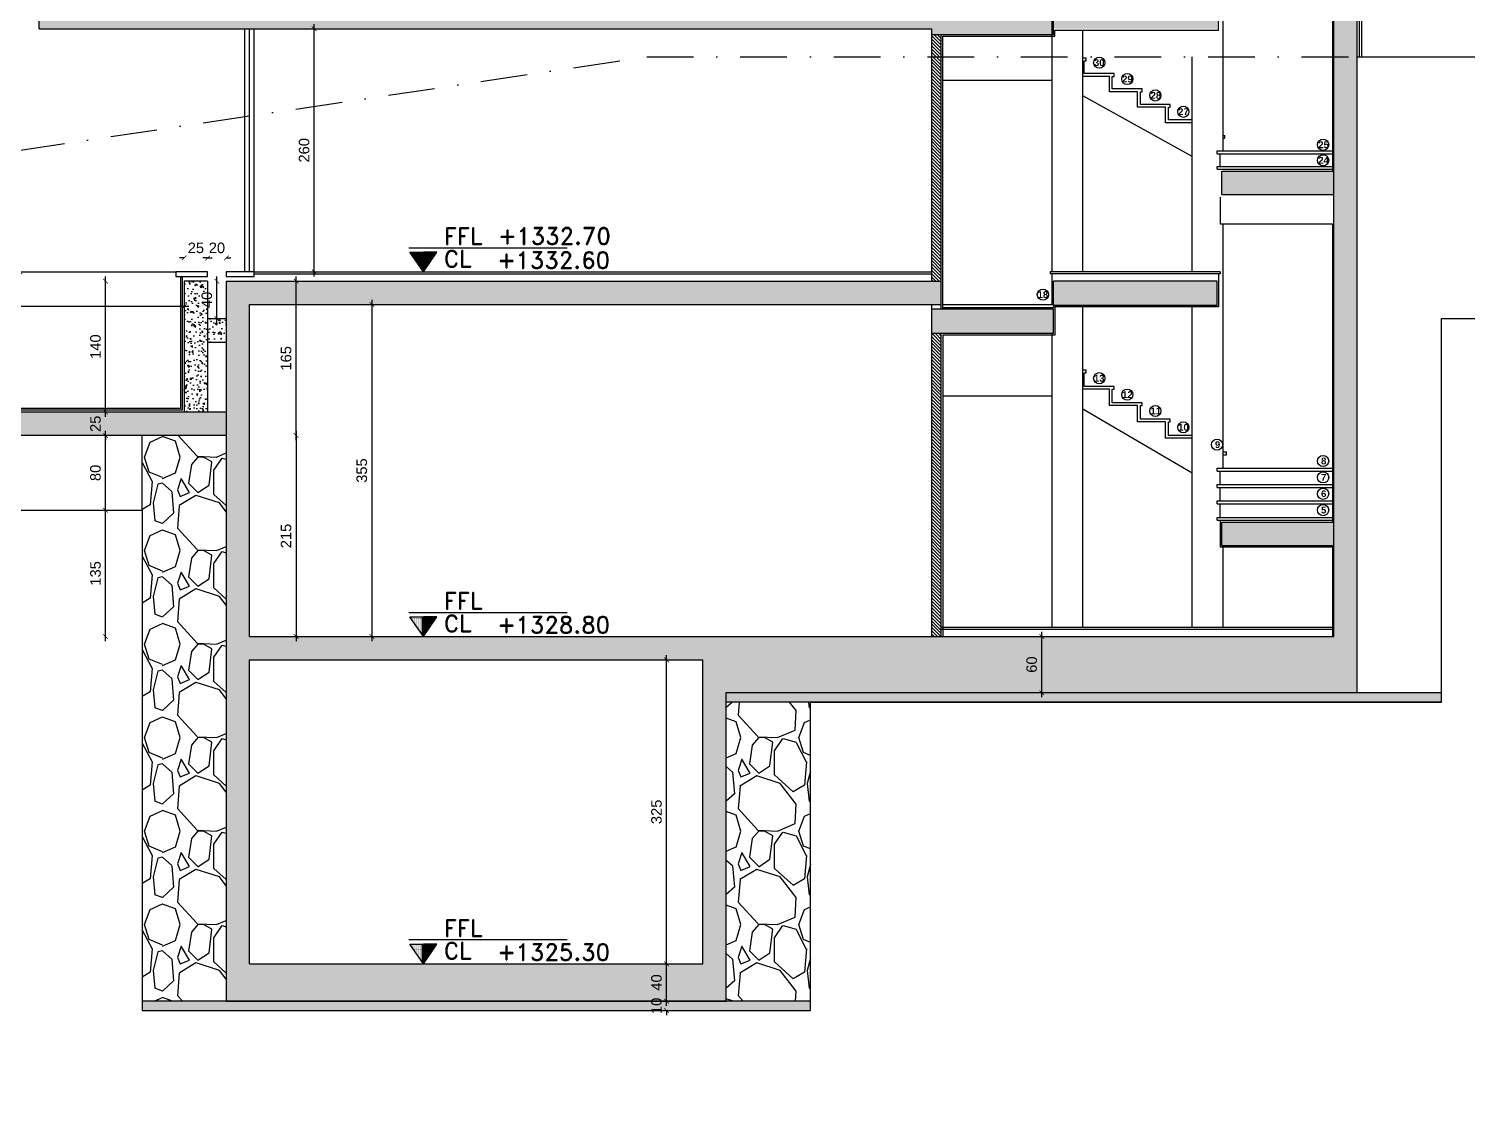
# Model space of a CAD drawing. Header units: centimetres. Extents: x 96271 to 179142, y 9855 to 112216.
# Drawn here: x 146256 to 147795, y 16233 to 17383 of the extents above; entities that cross this region are included whole.
import ezdxf

# ---------------------------------------------------------------- set-up
doc = ezdxf.new("R2010")
doc.units = ezdxf.units.CM
doc.header["$LTSCALE"] = 100
doc.header["$MEASUREMENT"] = 0
doc.header["$PDSIZE"] = 0.2
doc.linetypes.add('DASHDOT', pattern=[1, 0.5, -0.25, 0, -0.25])
doc.layers.get('0').update_dxf_attribs({"linetype": 'CONTINUOUS'})
doc.layers.get('DEFPOINTS').update_dxf_attribs({"linetype": 'CONTINUOUS'})
for name, color, linetype in [('A-CLADDING', 53, 'CONTINUOUS'), ('A-Dim', 2, 'CONTINUOUS'), ('A-Elev-Otln1', 44, 'CONTINUOUS'), ('A-Elev-Otln4', 41, 'CONTINUOUS'), ('A-Glass-Full', 140, 'CONTINUOUS'), ('A-Patt-CMU', 8, 'CONTINUOUS'), ('A-Patt-Strcr', 8, 'CONTINUOUS'), ('A-PLASTER', 51, 'CONTINUOUS'), ('A-Sect-Mcut-Earth', 54, 'CONTINUOUS'), ('A-Sect-Mcut-Tiling', 51, 'CONTINUOUS'), ('A-Wall-Full', 5, 'CONTINUOUS'), ('A-Wall-Strctr', 6, 'CONTINUOUS'), ('plan-stair steps nbr', 224, 'CONTINUOUS')]:
    doc.layers.add(name, color=color, linetype=linetype)
doc.styles.add('ARIAL', font='arialbd.ttf')
doc.styles.add('ROMAND', font='romand.shx', dxfattribs={"height": 10})
doc.styles.get("Standard").update_dxf_attribs({"font": 'arial.ttf'})
doc.dimstyles.new('1-50', dxfattribs={"dimtxt": 11.25, "dimasz": 5, "dimexe": 5, "dimexo": 5, "dimgap": 5, "dimtad": 1, "dimdec": 1, "dimrnd": 0.5, "dimzin": 12, "dimdsep": 46, "dimtxsty": 'Standard', "dimblk": 'ARCHTICK', "dimcen": 0.09, "dimdle": 5, "dimadec": 0, "dimazin": 3, "dimtfac": 1, "dimtdec": 1, "dimtix": 1, "dimtofl": 0, "dimtmove": 1, "dimatfit": 3, "dimfxl": 5, "dimtolj": 1, "dimtzin": 0, "dimarcsym": 0})
pattern_1 = [(140, (149598.393, 87124.047), (1.2550427, 14.3452037), [1.5, -16.5]), (85, (149598.393, 87124.047), (-15.0438427, -2.7750267), [1.2, -13.2]), (190.451444, (149598.498, 87125.242), (-13.7887998, 11.570177), [1.2748038, -14.0228422]), (136.1842, (149594.393, 87124.047), (3.3103856, 21.3448266), [2.25, -24.75]), (186.635635, (149594.67, 87125.826), (-19.482372, 18.693239), [1.912207, -21.034275]), (81.184164, (149594.393, 87124.047), (-19.482372, 18.693239), [1.8, -19.8]), (111, (149595.393, 87126.047), (8.0523778, 11.938141), [1.5, -16.5]), (56, (149595.393, 87126.047), (-14.503001, 4.8663066), [1.2, -13.2]), (161.451445, (149596.064, 87127.042), (-6.450623, 16.8044475), [1.2748038, -14.0228422]), (127.5, (149598.393, 87124.047), (-6.65787708, 0.2431971), [0, -13.04, 0, -13.4, 0, -13.25]), (97.5, (149598.393, 87124.047), (-7.88823424, 5.26139075), [0, -7.64, 0, -12.74, 0, -5.05]), (57.5, (149598.393, 87119.587), (0.45109743, 10.67644872), [0, -5, 0, -15.6, 0, -20.7]), (47.5, (149598.393, 87117.587), (-2.0020996, 11.6637234), [0, -6.5, 0, -10.36, 0, -14.7])]

# ---------------------------------------------------------------- blocks, each defined once
blk = doc.blocks.new('FFL-CL-SECTION')
at = {"ltscale": 111}
h = blk.add_hatch(dxfattribs=at)
h.set_pattern_fill('ACAD_ISO07W100', color=232, scale=2, style=0)
h.set_pattern_definition([(7e-15, (-164148.149, 25605.833), (0, 10), [1, -6])])
h.paths.add_polyline_path([(-1579, 487), (-1724, 487), (-1579, 278)])
h = blk.add_hatch(dxfattribs=at)
h.set_pattern_fill('ACAD_ISO07W100', color=232, scale=2, style=0)
h.set_pattern_definition([(180, (160989.661, 25605.833), (0, 10), [1, -6])])
h.paths.add_polyline_path([(-1579, 487), (-1435, 487), (-1579, 278)])
at = {"color": 7, "ltscale": 111}
for p, q in [((-44, 533), (-1735, 533)), ((-1579, 278), (-1724, 487)), ((-1724, 487), (-1579, 487)), ((-1579, 278), (-1435, 487)), ((-1435, 487), (-1579, 487))]:
    blk.add_line(p, q, dxfattribs=at)
at = {"color": 111, "ltscale": 111, "style": 'ROMAND'}
for s, p in [('FFL', (-1361, 570)), ('CL', (-1361, 327))]:
    blk.add_text(s, height=180, dxfattribs=at).set_placement(p)
for tag, p in [('FFL', (-778, 571)), ('CL', (-787, 313))]:
    blk.add_attdef(tag, p, '', height=180, dxfattribs=at)
blk = doc.blocks.new('_ArchTick')
at = {"color": 0, "linetype": 'ByBlock', "const_width": 0.15}
blk.add_lwpolyline([(-0.5, -0.5), (0.5, 0.5)], dxfattribs=at)
blk = doc.blocks.new('*D267')
at = {"layer": 'A-Dim', "color": 0, "lineweight": -2, "transparency": 16777216}
blk.add_line((146247.1, 17977.8), (146246.6, 17117.8), dxfattribs=at)
at = {"layer": 'DEFPOINTS', "color": 0, "transparency": 16777216}
for p in [(146402.1, 17972.8), (146246.6, 17122.8), (146401.7, 17122.8)]:
    blk.add_point(p, dxfattribs=at)
at = {"layer": 'A-Dim', "color": 0, "lineweight": -2, "transparency": 16777216, "xscale": 5, "yscale": 5, "zscale": 5}
for p, rotation in [((146247.1, 17972.8), 89.97078370557752), ((146246.6, 17122.8), 269.9707837055776)]:
    blk.add_blockref('_ArchTick', p, dxfattribs=dict(at, rotation=rotation))
at = {"layer": 'A-Dim', "color": 0, "transparency": 16777216, "insert": (146236.1, 17547.9), "char_height": 11.25, "attachment_point": 5, "rotation": 89.9708}
blk.add_mtext('\\A1;850', dxfattribs=at)
blk = doc.blocks.new('*D268')
at = {"layer": 'A-Dim', "color": 0, "lineweight": -2, "transparency": 16777216}
blk.add_line((146561.4, 17117.8), (146561.4, 17387.8), dxfattribs=at)
at = {"layer": 'DEFPOINTS', "color": 0, "transparency": 16777216}
for p in [(146502.4, 17382.8), (146561.4, 17382.8), (146502.4, 17122.8)]:
    blk.add_point(p, dxfattribs=at)
at = {"layer": 'A-Dim', "color": 0, "lineweight": -2, "transparency": 16777216, "xscale": 5, "yscale": 5, "zscale": 5}
for p, rotation in [((146561.4, 17382.8), 90), ((146561.4, 17122.8), 270)]:
    blk.add_blockref('_ArchTick', p, dxfattribs=dict(at, rotation=rotation))
at = {"layer": 'A-Dim', "color": 0, "transparency": 16777216, "insert": (146550.7, 17252.8), "char_height": 11.25, "attachment_point": 5, "rotation": 90}
blk.add_mtext('\\A1;260', dxfattribs=at)
blk = doc.blocks.new('*D272')
at = {"layer": 'A-Dim', "color": 0, "lineweight": -2, "transparency": 16777216}
blk.add_line((146623.1, 17092.8), (146623.1, 16727.8), dxfattribs=at)
at = {"layer": 'DEFPOINTS', "color": 0, "transparency": 16777216}
for p in [(146772.4, 17087.8), (146623.1, 16732.8), (146772.4, 16732.8)]:
    blk.add_point(p, dxfattribs=at)
at = {"layer": 'A-Dim', "color": 0, "lineweight": -2, "transparency": 16777216, "xscale": 5, "yscale": 5, "zscale": 5}
for p, rotation in [((146623.1, 17087.8), 90), ((146623.1, 16732.8), 270)]:
    blk.add_blockref('_ArchTick', p, dxfattribs=dict(at, rotation=rotation))
at = {"layer": 'A-Dim', "color": 0, "transparency": 16777216, "insert": (146612.4, 16910.3), "char_height": 11.25, "attachment_point": 5, "rotation": 90}
blk.add_mtext('\\A1;355', dxfattribs=at)
blk = doc.blocks.new('*D274')
at = {"layer": 'A-Dim', "color": 0, "lineweight": -2, "transparency": 16777216}
for p, q in [((146938.5, 16342.8), (146938.5, 16347.8)), ((146938.5, 16332.8), (146938.5, 16327.8))]:
    blk.add_line(p, q, dxfattribs=at)
at = {"layer": 'DEFPOINTS', "color": 0, "transparency": 16777216}
for p in [(146938.5, 16342.8), (146938.5, 16332.8), (146938.5, 16332.8)]:
    blk.add_point(p, dxfattribs=at)
at = {"layer": 'A-Dim', "color": 0, "lineweight": -2, "transparency": 16777216, "xscale": 5, "yscale": 5, "zscale": 5}
for p, rotation in [((146938.5, 16342.8), 270), ((146938.5, 16332.8), 90)]:
    blk.add_blockref('_ArchTick', p, dxfattribs=dict(at, rotation=rotation))
at = {"layer": 'A-Dim', "color": 0, "transparency": 16777216, "insert": (146927.7, 16337.8), "char_height": 11.25, "attachment_point": 5, "rotation": 90}
blk.add_mtext('\\A1;10', dxfattribs=at)
blk = doc.blocks.new('*D275')
at = {"layer": 'A-Dim', "color": 0, "lineweight": -2, "transparency": 16777216}
blk.add_line((147339.9, 16667.8), (147339.9, 16737.8), dxfattribs=at)
at = {"layer": 'DEFPOINTS', "color": 0, "transparency": 16777216}
for p in [(147339.9, 16732.8), (147339.9, 16732.8), (147339.9, 16672.8)]:
    blk.add_point(p, dxfattribs=at)
at = {"layer": 'A-Dim', "color": 0, "lineweight": -2, "transparency": 16777216, "xscale": 5, "yscale": 5, "zscale": 5}
for p, rotation in [((147339.9, 16732.8), 90), ((147339.9, 16672.8), 270)]:
    blk.add_blockref('_ArchTick', p, dxfattribs=dict(at, rotation=rotation))
at = {"layer": 'A-Dim', "color": 0, "transparency": 16777216, "insert": (147329.1, 16702.8), "char_height": 11.25, "attachment_point": 5, "rotation": 90}
blk.add_mtext('\\A1;60', dxfattribs=at)
blk = doc.blocks.new('*D276')
at = {"layer": 'A-Dim', "color": 0, "lineweight": -2, "transparency": 16777216}
blk.add_line((146938.5, 16337.8), (146938.5, 16387.8), dxfattribs=at)
at = {"layer": 'DEFPOINTS', "color": 0, "transparency": 16777216}
for p in [(146938.5, 16382.8), (146938.5, 16382.8), (146938.5, 16342.8)]:
    blk.add_point(p, dxfattribs=at)
at = {"layer": 'A-Dim', "color": 0, "lineweight": -2, "transparency": 16777216, "xscale": 5, "yscale": 5, "zscale": 5}
for p, rotation in [((146938.5, 16382.8), 90), ((146938.5, 16342.8), 270)]:
    blk.add_blockref('_ArchTick', p, dxfattribs=dict(at, rotation=rotation))
at = {"layer": 'A-Dim', "color": 0, "transparency": 16777216, "insert": (146927.7, 16362.8), "char_height": 11.25, "attachment_point": 5, "rotation": 90}
blk.add_mtext('\\A1;40', dxfattribs=at)
blk = doc.blocks.new('*D277')
at = {"layer": 'A-Dim', "color": 0, "lineweight": -2, "transparency": 16777216}
blk.add_line((146338.2, 16862.8), (146338.2, 16952.8), dxfattribs=at)
at = {"layer": 'DEFPOINTS', "color": 0, "transparency": 16777216}
for p in [(146338.2, 16947.8), (146377.4, 16947.8), (146377.4, 16867.8)]:
    blk.add_point(p, dxfattribs=at)
at = {"layer": 'A-Dim', "color": 0, "lineweight": -2, "transparency": 16777216, "xscale": 5, "yscale": 5, "zscale": 5}
for p, rotation in [((146338.2, 16947.8), 90), ((146338.2, 16867.8), 270)]:
    blk.add_blockref('_ArchTick', p, dxfattribs=dict(at, rotation=rotation))
at = {"layer": 'A-Dim', "color": 0, "transparency": 16777216, "insert": (146327.5, 16907.8), "char_height": 11.25, "attachment_point": 5, "rotation": 90}
blk.add_mtext('\\A1;80', dxfattribs=at)
blk = doc.blocks.new('*D278')
at = {"layer": 'A-Dim', "color": 0, "lineweight": -2, "transparency": 16777216}
for p, q in [((146338.2, 16972.8), (146338.2, 16977.8)), ((146338.2, 16947.8), (146338.2, 16942.8))]:
    blk.add_line(p, q, dxfattribs=at)
at = {"layer": 'DEFPOINTS', "color": 0, "transparency": 16777216}
for p in [(146338.2, 16972.8), (146377.4, 16972.8), (146377.4, 16947.8)]:
    blk.add_point(p, dxfattribs=at)
at = {"layer": 'A-Dim', "color": 0, "lineweight": -2, "transparency": 16777216, "xscale": 5, "yscale": 5, "zscale": 5}
for p, rotation in [((146338.2, 16972.8), 270), ((146338.2, 16947.8), 90)]:
    blk.add_blockref('_ArchTick', p, dxfattribs=dict(at, rotation=rotation))
at = {"layer": 'A-Dim', "color": 0, "transparency": 16777216, "insert": (146327.5, 16960.3), "char_height": 11.25, "attachment_point": 5, "rotation": 90}
blk.add_mtext('\\A1;25', dxfattribs=at)
blk = doc.blocks.new('*D279')
at = {"layer": 'A-Dim', "color": 0, "lineweight": -2, "transparency": 16777216}
blk.add_line((146938.5, 16377.8), (146938.5, 16712.8), dxfattribs=at)
at = {"layer": 'DEFPOINTS', "color": 0, "transparency": 16777216}
for p in [(146938.5, 16707.8), (146977.4, 16707.8), (146977.4, 16382.8)]:
    blk.add_point(p, dxfattribs=at)
at = {"layer": 'A-Dim', "color": 0, "lineweight": -2, "transparency": 16777216, "xscale": 5, "yscale": 5, "zscale": 5}
for p, rotation in [((146938.5, 16707.8), 90), ((146938.5, 16382.8), 270)]:
    blk.add_blockref('_ArchTick', p, dxfattribs=dict(at, rotation=rotation))
at = {"layer": 'A-Dim', "color": 0, "transparency": 16777216, "insert": (146927.7, 16545.3), "char_height": 11.25, "attachment_point": 5, "rotation": 90}
blk.add_mtext('\\A1;325', dxfattribs=at)
blk = doc.blocks.new('*D340')
at = {"layer": 'A-Dim', "color": 0, "lineweight": -2, "transparency": 16777216}
blk.add_line((146542.1, 16952.8), (146542.1, 16727.8), dxfattribs=at)
at = {"layer": 'DEFPOINTS', "color": 0, "transparency": 16777216}
for p in [(146492.4, 16947.8), (146492.4, 16732.8), (146542.1, 16732.8)]:
    blk.add_point(p, dxfattribs=at)
at = {"layer": 'A-Dim', "color": 0, "lineweight": -2, "transparency": 16777216, "xscale": 5, "yscale": 5, "zscale": 5}
for p, rotation in [((146542.1, 16947.8), 90), ((146542.1, 16732.8), 270)]:
    blk.add_blockref('_ArchTick', p, dxfattribs=dict(at, rotation=rotation))
at = {"layer": 'A-Dim', "color": 0, "transparency": 16777216, "insert": (146531.4, 16840.3), "char_height": 11.25, "attachment_point": 5, "rotation": 90}
blk.add_mtext('\\A1;215', dxfattribs=at)
blk = doc.blocks.new('*D341')
at = {"layer": 'A-Dim', "color": 0, "lineweight": -2, "transparency": 16777216}
blk.add_line((146542.1, 16942.8), (146542.1, 17117.8), dxfattribs=at)
at = {"layer": 'DEFPOINTS', "color": 0, "transparency": 16777216}
for p in [(146492.4, 17112.8), (146542.1, 17112.8), (146492.4, 16947.8)]:
    blk.add_point(p, dxfattribs=at)
at = {"layer": 'A-Dim', "color": 0, "lineweight": -2, "transparency": 16777216, "xscale": 5, "yscale": 5, "zscale": 5}
for p, rotation in [((146542.1, 17112.8), 90), ((146542.1, 16947.8), 270)]:
    blk.add_blockref('_ArchTick', p, dxfattribs=dict(at, rotation=rotation))
at = {"layer": 'A-Dim', "color": 0, "transparency": 16777216, "insert": (146531.4, 17030.3), "char_height": 11.25, "attachment_point": 5, "rotation": 90}
blk.add_mtext('\\A1;165', dxfattribs=at)
blk = doc.blocks.new('*D342')
at = {"layer": 'A-Dim', "color": 0, "lineweight": -2, "transparency": 16777216}
blk.add_line((146338.2, 16727.8), (146338.2, 16872.8), dxfattribs=at)
at = {"layer": 'DEFPOINTS', "color": 0, "transparency": 16777216}
for p in [(146338.2, 16867.8), (146492.4, 16867.8), (146492.4, 16732.8)]:
    blk.add_point(p, dxfattribs=at)
at = {"layer": 'A-Dim', "color": 0, "lineweight": -2, "transparency": 16777216, "xscale": 5, "yscale": 5, "zscale": 5}
for p, rotation in [((146338.2, 16867.8), 90), ((146338.2, 16732.8), 270)]:
    blk.add_blockref('_ArchTick', p, dxfattribs=dict(at, rotation=rotation))
at = {"layer": 'A-Dim', "color": 0, "transparency": 16777216, "insert": (146327.5, 16800.3), "char_height": 11.25, "attachment_point": 5, "rotation": 90}
blk.add_mtext('\\A1;135', dxfattribs=at)
blk = doc.blocks.new('*D343')
at = {"layer": 'A-Dim', "color": 0, "lineweight": -2, "transparency": 16777216}
blk.add_line((146338.2, 16967.8), (146338.2, 17117.8), dxfattribs=at)
at = {"layer": 'DEFPOINTS', "color": 0, "transparency": 16777216}
for p in [(146338.2, 17112.8), (146467.4, 17112.8), (146467.4, 16972.8)]:
    blk.add_point(p, dxfattribs=at)
at = {"layer": 'A-Dim', "color": 0, "lineweight": -2, "transparency": 16777216, "xscale": 5, "yscale": 5, "zscale": 5}
for p, rotation in [((146338.2, 17112.8), 90), ((146338.2, 16972.8), 270)]:
    blk.add_blockref('_ArchTick', p, dxfattribs=dict(at, rotation=rotation))
at = {"layer": 'A-Dim', "color": 0, "transparency": 16777216, "insert": (146327.5, 17042.8), "char_height": 11.25, "attachment_point": 5, "rotation": 90}
blk.add_mtext('\\A1;140', dxfattribs=at)
blk = doc.blocks.new('*D344')
at = {"layer": 'A-Dim', "color": 0, "lineweight": -2, "transparency": 16777216}
blk.add_line((146427.4, 17085.9), (145562.4, 17085.9), dxfattribs=at)
at = {"layer": 'DEFPOINTS', "color": 0, "transparency": 16777216}
for p in [(145567.4, 17085.9), (145567.4, 16972.8), (146422.4, 16972.8)]:
    blk.add_point(p, dxfattribs=at)
at = {"layer": 'A-Dim', "color": 0, "lineweight": -2, "transparency": 16777216, "xscale": 5, "yscale": 5, "zscale": 5}
for p, rotation in [((145567.4, 17085.9), 179.9999999999995), ((146422.4, 17085.9), 359.9999999999995)]:
    blk.add_blockref('_ArchTick', p, dxfattribs=dict(at, rotation=rotation))
at = {"layer": 'A-Dim', "color": 0, "transparency": 16777216, "insert": (145994.9, 17096.7), "char_height": 11.25, "attachment_point": 5}
blk.add_mtext('\\A1;855', dxfattribs=at)
blk = doc.blocks.new('*D345')
at = {"layer": 'A-Dim', "color": 0, "lineweight": -2, "transparency": 16777216}
blk.add_line((146457.4, 17067.8), (146457.4, 17117.8), dxfattribs=at)
at = {"layer": 'DEFPOINTS', "color": 0, "transparency": 16777216}
for p in [(146447.4, 17112.8), (146457.4, 17112.8), (146447.4, 17072.8)]:
    blk.add_point(p, dxfattribs=at)
at = {"layer": 'A-Dim', "color": 0, "lineweight": -2, "transparency": 16777216, "xscale": 5, "yscale": 5, "zscale": 5}
for p, rotation in [((146457.4, 17112.8), 90), ((146457.4, 17072.8), 270)]:
    blk.add_blockref('_ArchTick', p, dxfattribs=dict(at, rotation=rotation))
at = {"layer": 'A-Dim', "color": 0, "transparency": 16777216, "insert": (146446.6, 17092.8), "char_height": 11.25, "attachment_point": 5, "rotation": 90}
blk.add_mtext('\\A1;40', dxfattribs=at)
blk = doc.blocks.new('*D346')
at = {"layer": 'A-Dim', "color": 0, "lineweight": -2, "transparency": 16777216}
for p, q in [((146422.4, 17137.7), (146417.4, 17137.7)), ((146447.4, 17137.7), (146452.4, 17137.7))]:
    blk.add_line(p, q, dxfattribs=at)
at = {"layer": 'DEFPOINTS', "color": 0, "transparency": 16777216}
for p in [(146447.4, 17137.7), (146422.4, 17112.8), (146447.4, 17112.8)]:
    blk.add_point(p, dxfattribs=at)
at = {"layer": 'A-Dim', "color": 0, "lineweight": -2, "transparency": 16777216, "xscale": 5, "yscale": 5, "zscale": 5}
blk.add_blockref('_ArchTick', (146422.4, 17137.7), dxfattribs=at)
at = {"layer": 'A-Dim', "color": 0, "lineweight": -2, "transparency": 16777216, "xscale": 5, "yscale": 5, "zscale": 5, "rotation": 180}
blk.add_blockref('_ArchTick', (146447.4, 17137.7), dxfattribs=at)
at = {"layer": 'A-Dim', "color": 0, "transparency": 16777216, "insert": (146434.9, 17148.4), "char_height": 11.25, "attachment_point": 5}
blk.add_mtext('\\A1;25', dxfattribs=at)
blk = doc.blocks.new('*D347')
at = {"layer": 'A-Dim', "color": 0, "lineweight": -2, "transparency": 16777216}
for p, q in [((146447.4, 17137.7), (146442.4, 17137.7)), ((146467.4, 17137.7), (146472.4, 17137.7))]:
    blk.add_line(p, q, dxfattribs=at)
at = {"layer": 'DEFPOINTS', "color": 0, "transparency": 16777216}
for p in [(146467.4, 17137.7), (146447.4, 17112.8), (146467.4, 17112.8)]:
    blk.add_point(p, dxfattribs=at)
at = {"layer": 'A-Dim', "color": 0, "lineweight": -2, "transparency": 16777216, "xscale": 5, "yscale": 5, "zscale": 5}
blk.add_blockref('_ArchTick', (146447.4, 17137.7), dxfattribs=at)
at = {"layer": 'A-Dim', "color": 0, "lineweight": -2, "transparency": 16777216, "xscale": 5, "yscale": 5, "zscale": 5, "rotation": 180}
blk.add_blockref('_ArchTick', (146467.4, 17137.7), dxfattribs=at)
at = {"layer": 'A-Dim', "color": 0, "transparency": 16777216, "insert": (146457.4, 17148.4), "char_height": 11.25, "attachment_point": 5}
blk.add_mtext('\\A1;20', dxfattribs=at)

msp = doc.modelspace()

# ---------------------------------------------------------------- hatches: boundary and pattern name
at = {"layer": 'A-Patt-CMU'}
h = msp.add_hatch(dxfattribs=at)
h.set_pattern_fill('ANSI31', color=256, scale=20, angle=270)
h.set_pattern_definition([(315, (149598.3932, 87124.0469), (1.76776695, 1.76776695), [])])
h.paths.add_polyline_path([(146702.359, 18075.254), (146692.359, 18067.678), (146692.359, 17992.769), (146702.359, 17992.769)])
h.paths.add_polyline_path([(146692.359, 17697.769), (146682.359, 17697.769), (146682.359, 17652.769), (146692.359, 17652.769)])
h.paths.add_polyline_path([(146677.359, 17697.769), (146667.359, 17697.769), (146667.359, 17652.769), (146677.359, 17652.769)])
h.paths.add_polyline_path([(147232.359, 17944.019), (147222.359, 17944.019), (147222.359, 17717.769), (147232.359, 17717.769)])
h.paths.add_polyline_path([(147052.359, 17972.769), (147042.359, 17972.769), (147042.359, 17717.769), (147052.359, 17717.769)])
h.paths.add_polyline_path([(147232.359, 17697.769), (147222.359, 17697.769), (147222.359, 17661.453), (147232.359, 17661.453)])
h.paths.add_polyline_path([(147232.359, 17641.453), (147222.359, 17641.453), (147222.359, 17407.769), (147232.359, 17407.769)])
h.paths.add_polyline_path([(147662.359, 17582.769), (147652.359, 17582.769), (147652.359, 17437.769), (147662.359, 17437.769)])
h.paths.add_polyline_path([(147677.359, 17582.769), (147667.359, 17582.769), (147667.359, 17437.769), (147677.359, 17437.769)])
h.paths.add_polyline_path([(147232.359, 17376.207), (147222.359, 17376.207), (147222.359, 17112.769), (147232.359, 17112.769)])
h.paths.add_polyline_path([(147232.359, 17056.769), (147222.359, 17056.769), (147222.359, 16732.769), (147232.359, 16732.769)])
at = {"layer": 'A-Patt-Strcr'}
h = msp.add_hatch(dxfattribs=at)
h.set_pattern_fill('AR-CONC', color=256, scale=2, angle=90)
h.set_pattern_definition(pattern_1)
h.paths.add_polyline_path([(147677.359, 17437.769), (147652.359, 17437.769), (147652.359, 17407.769), (147652.359, 16732.769), (146492.359, 16732.769), (146492.359, 17087.769), (147232.359, 17087.769), (147232.359, 17112.769), (146467.359, 17112.769), (146467.359, 16342.769), (147002.355, 16342.769), (147002.355, 16672.769), (147677.359, 16672.769)])
h.paths.add_polyline_path([(146977.355, 16382.769), (146492.359, 16382.769), (146492.359, 16707.769), (146977.355, 16707.769)], flags=16)
h.paths.add_polyline_path([(146467.359, 16972.769), (145569.359, 16976.269), (145569.359, 17116.269), (145542.359, 17112.769), (145542.359, 16947.769), (146467.359, 16947.769)])
h.paths.add_polyline_path([(144801.182, 16847.769), (144781.182, 16847.769), (144781.182, 16697.769), (144801.182, 16697.769)])
h.paths.add_polyline_path([(147352.359, 17396.207), (147232.359, 17396.207), (147232.359, 17407.769), (146292.359, 17407.769), (146292.359, 17427.769), (146267.359, 17427.769), (146267.359, 17382.769), (147222.359, 17382.769), (147222.359, 17376.207), (147352.359, 17376.207)])
h.paths.add_polyline_path([(147232.359, 17717.769), (146559.359, 17717.769), (146559.359, 17737.769), (146539.359, 17737.769), (146539.359, 17697.769), (147232.359, 17697.769)])
h.paths.add_polyline_path([(147232.359, 18012.769), (147222.359, 18012.769), (147222.359, 17992.769), (146559.359, 17992.769), (146559.359, 18007.769), (146539.359, 18007.769), (146539.359, 17972.769), (147232.359, 17972.769)])
h.paths.add_polyline_path([(147332.359, 18342.769), (147022.359, 18342.769), (146692.359, 18092.769), (146682.359, 18092.769), (146682.359, 18112.769), (146667.359, 18112.769), (146667.359, 17992.769), (146682.359, 17992.769), (146682.359, 18060.102), (147029.079, 18322.769), (147325.473, 18322.769), (147662.359, 18059.577), (147662.359, 17992.769), (147652.359, 17992.769), (147652.359, 17972.769), (147677.359, 17972.769), (147677.359, 18112.769), (147662.359, 18112.769), (147662.359, 18092.769), (147652.359, 18092.769)])
h.paths.add_polyline_path([(148348.099, 17397.769), (148323.099, 17397.769), (148323.099, 17227.769), (148348.099, 17227.769)])
h = msp.add_hatch(dxfattribs=at)
h.set_pattern_fill('AR-CONC', color=256, scale=2, angle=90)
h.set_pattern_definition(pattern_1)
h.paths.add_polyline_path([(147527.359, 17112.769), (147352.359, 17112.769), (147352.359, 17086.769), (147527.359, 17086.769)])
h.paths.add_polyline_path([(147352.359, 17082.769), (147222.359, 17082.769), (147222.359, 17056.769), (147352.359, 17056.769)])
h.paths.add_polyline_path([(147527.359, 17407.769), (147372.359, 17407.769), (147372.359, 17422.769), (147352.359, 17422.769), (147352.359, 17382.769), (147527.359, 17382.769)])
h.paths.add_polyline_path([(147652.359, 17479.085), (147532.359, 17479.085), (147532.359, 17454.085), (147652.359, 17454.085)])
h.paths.add_polyline_path([(147647.359, 17778.394), (147532.359, 17778.394), (147532.359, 17753.394), (147647.359, 17753.394)])
h.paths.add_polyline_path([(147352.359, 17964.019), (147222.359, 17964.019), (147222.359, 17944.019), (147352.359, 17944.019)])
h.paths.add_polyline_path([(147352.359, 17661.453), (147222.359, 17661.453), (147222.359, 17641.453), (147352.359, 17641.453)])
h.paths.add_polyline_path([(147652.359, 17230.582), (147532.359, 17230.582), (147532.359, 17205.582), (147652.359, 17205.582)])
h.paths.add_polyline_path([(147652.359, 16855.269), (147532.359, 16855.269), (147532.359, 16830.269), (147652.359, 16830.269)])
h = msp.add_hatch(dxfattribs=at)
h.set_pattern_fill('AR-CONC', color=256, scale=2, angle=90)
h.set_pattern_definition([(140, (149598.393, 77124.047), (1.2550427, 14.3452037), [1.5, -16.5]), (85, (149598.393, 77124.047), (-15.0438427, -2.7750267), [1.2, -13.2]), (190.451444, (149598.498, 77125.242), (-13.7887998, 11.570177), [1.274804, -14.0228422]), (136.1842, (149594.393, 77124.047), (3.3103856, 21.3448266), [2.25, -24.75]), (186.635635, (149594.67, 77125.826), (-19.482372, 18.693239), [1.912207, -21.034275]), (81.184164, (149594.393, 77124.047), (-19.482372, 18.693239), [1.8, -19.8]), (111, (149595.393, 77126.047), (8.0523778, 11.938141), [1.5, -16.5]), (56, (149595.393, 77126.047), (-14.503001, 4.8663066), [1.2, -13.2]), (161.451445, (149596.064, 77127.042), (-6.450623, 16.8044475), [1.2748038, -14.0228422]), (127.5, (149598.393, 77124.047), (-6.65787708, 0.2431971), [0, -13.04, 0, -13.4, 0, -13.25]), (97.5, (149598.393, 77124.047), (-7.8882342, 5.26139075), [0, -7.64, 0, -12.74, 0, -5.05]), (57.5, (149598.393, 77119.587), (0.45109743, 10.6764487), [0, -5, 0, -15.6, 0, -20.7]), (47.5, (149598.393, 77117.587), (-2.0020996, 11.6637234), [0, -6.5, 0, -10.36, 0, -14.7])])
h.paths.add_polyline_path([(146447.359, 17112.769), (146422.359, 17112.769), (146422.359, 16972.769), (146447.359, 16972.769)])
h.paths.add_polyline_path([(146467.359, 17072.769), (146447.359, 17072.769), (146447.359, 17047.769), (146467.359, 17047.769)])
h = msp.add_hatch(dxfattribs=at)
h.set_pattern_fill('GRAVEL', color=256, scale=100, angle=90)
h.set_pattern_definition([(318.012788, (149498.393, 77196.047), (900, -800), [13.4536, -1331.9088]), (274.969741, (149508.393, 77187.047), (-100, 1200), [23.0868, -2285.59248]), (222.510447, (149510.393, 77164.047), (1100, 1000), [16.2788, -1611.60326]), (357.273689, (149535.393, 77125.047), (-2000, 100), [21.0238, -2081.3558]), (22.833654, (149556.393, 77124.047), (-1200, -500), [20.6155, -2040.93731]), (87.273689, (149575.393, 77132.047), (-100, -2000), [21.0238, -2081.3558]), (127.6942405, (149576.393, 77153.047), (1000, -1300), [27.8029, -2752.48485]), (162.2553284, (149559.393, 77175.047), (-2200, 700), [26.2488, -2598.63215]), (211.429566, (149534.393, 77183.047), (-1300, -800), [21.095, -2088.40731]), (265.236358, (149516.393, 77172.047), (100, 1100), [24.0832, -1180.07626]), (312.397438, (149514.3932, 77148.047), (1100, -1200), [31.1448, -3083.3375]), (228.814075, (149536.393, 77224.047), (-600, -700), [10.6301, -1052.38448]), (261.469234, (149529.393, 77216.047), (200, 1300), [20.2237, -2002.15114]), (315, (149526.39, 77196.05), (100, 4e-13), [14.1421, -127.27926]), (293.19859, (149514.393, 77189.047), (-200, 500), [7.6158, -753.96151]), (21.80141, (149517.393, 77182.047), (-300, -100), [10.7703, -527.74618]), (120.963757, (149527.393, 77186.047), (-200, 300), [17.4929, -565.60229]), (251.56505, (149518.393, 77201.047), (100, 200), [12.6491, -303.57867]), (106.38954, (149517.393, 77124.047), (-300, 1000), [17.72, -1754.28451]), (160.346176, (149512.393, 77141.047), (1100, -400), [14.8661, -1471.74077]), (23.19859, (149498.393, 77201.047), (-500, -200), [15.2315, -746.34581]), (73.61046, (149512.393, 77207.047), (-300, -1000), [17.72, -1754.28451]), (69.443955, (149579.393, 77124.047), (-200, -500), [17.088, -837.31237]), (24.77514, (149585.393, 77140.047), (-1100, -500), [14.3178, -1417.4643]), (156.80141, (149598.393, 77202.047), (-500, 200), [15.2315, -746.34581]), (107.354025, (149584.393, 77208.047), (400, -1300), [16.7631, -1659.54236]), (159.443955, (149598.393, 77153.047), (500, -200), [8.544, -845.85637]), (191.309932, (149598.393, 77196.047), (-400, -100), [5.099, -504.80295]), (255.963757, (149593.393, 77195.047), (100, 300), [20.6155, -391.69506]), (276.009006, (149588.393, 77175.047), (-100, 1000), [19.105, -1891.39232]), (33.69007, (149536.393, 77186.047), (-200, -100), [14.4222, -346.13293]), (83.1572266, (149548.393, 77194.047), (200, 1700), [25.1794, -2492.75626]), (150.945396, (149551.393, 77219.047), (700, -400), [10.2956, -1019.26741]), (180, (149542.39, 77224.05), (-100, -100), [6, -94]), (210.256437, (149585.393, 77173.047), (700, 400), [13.8924, -1375.352]), (138.012788, (149573.393, 77166.047), (-900, 800), [26.9072, -1318.4552]), (90, (149553.39, 77184.05), (-100, 100), [26, -74]), (55.304846, (149553.393, 77210.047), (700, 1000), [15.8114, -1565.32743]), (344.054604, (149562.393, 77223.047), (400, -100), [14.5602, -713.45079]), (297.645975, (149576.393, 77219.047), (1000, -1900), [23.7065, -2346.94742]), (265.426079, (149587.393, 77198.047), (-100, -1300), [25.0799, -2482.90734])])
h.paths.add_polyline_path([(146467.359, 16947.769), (146377.359, 16947.769), (146377.359, 16872.769), (146377.359, 16342.769), (146467.359, 16342.769), (146467.359, 16392.769)])
h = msp.add_hatch(color=256, dxfattribs=at)
h.dxf.hatch_style = 1
h.paths.add_polyline_path([(147767.359, 16672.769), (147002.355, 16672.769), (147002.355, 16662.769), (147767.359, 16662.769)])
h = msp.add_hatch(dxfattribs=at)
h.set_pattern_fill('GRAVEL', color=256, scale=100, angle=90)
h.set_pattern_definition([(318.012788, (149498.393, 77196.047), (900, -800), [13.4536, -1331.9088]), (274.969741, (149508.393, 77187.047), (-100, 1200), [23.0868, -2285.59248]), (222.510447, (149510.393, 77164.047), (1100, 1000), [16.2788, -1611.60326]), (357.273689, (149535.393, 77125.047), (-2000, 100), [21.0238, -2081.3558]), (22.833654, (149556.393, 77124.047), (-1200, -500), [20.6155, -2040.93731]), (87.273689, (149575.393, 77132.047), (-100, -2000), [21.0238, -2081.3558]), (127.6942405, (149576.393, 77153.047), (1000, -1300), [27.8029, -2752.48485]), (162.2553284, (149559.393, 77175.047), (-2200, 700), [26.2488, -2598.63215]), (211.429566, (149534.393, 77183.047), (-1300, -800), [21.095, -2088.40731]), (265.236358, (149516.393, 77172.047), (100, 1100), [24.0832, -1180.07626]), (312.397438, (149514.3932, 77148.047), (1100, -1200), [31.1448, -3083.3375]), (228.814075, (149536.393, 77224.047), (-600, -700), [10.6301, -1052.38448]), (261.469234, (149529.393, 77216.047), (200, 1300), [20.2237, -2002.15114]), (315, (149526.39, 77196.05), (100, 4e-13), [14.1421, -127.27926]), (293.19859, (149514.393, 77189.047), (-200, 500), [7.6158, -753.96151]), (21.80141, (149517.393, 77182.047), (-300, -100), [10.7703, -527.74618]), (120.963757, (149527.393, 77186.047), (-200, 300), [17.4929, -565.60229]), (251.56505, (149518.393, 77201.047), (100, 200), [12.6491, -303.57867]), (106.38954, (149517.393, 77124.047), (-300, 1000), [17.72, -1754.28451]), (160.346176, (149512.393, 77141.047), (1100, -400), [14.8661, -1471.74077]), (23.19859, (149498.393, 77201.047), (-500, -200), [15.2315, -746.34581]), (73.61046, (149512.393, 77207.047), (-300, -1000), [17.72, -1754.28451]), (69.443955, (149579.393, 77124.047), (-200, -500), [17.088, -837.31237]), (24.77514, (149585.393, 77140.047), (-1100, -500), [14.3178, -1417.4643]), (156.80141, (149598.393, 77202.047), (-500, 200), [15.2315, -746.34581]), (107.354025, (149584.393, 77208.047), (400, -1300), [16.7631, -1659.54236]), (159.443955, (149598.393, 77153.047), (500, -200), [8.544, -845.85637]), (191.309932, (149598.393, 77196.047), (-400, -100), [5.099, -504.80295]), (255.963757, (149593.393, 77195.047), (100, 300), [20.6155, -391.69506]), (276.009006, (149588.393, 77175.047), (-100, 1000), [19.105, -1891.39232]), (33.69007, (149536.393, 77186.047), (-200, -100), [14.4222, -346.13293]), (83.1572266, (149548.393, 77194.047), (200, 1700), [25.1794, -2492.75626]), (150.945396, (149551.393, 77219.047), (700, -400), [10.2956, -1019.26741]), (180, (149542.39, 77224.05), (-100, -100), [6, -94]), (210.256437, (149585.393, 77173.047), (700, 400), [13.8924, -1375.352]), (138.012788, (149573.393, 77166.047), (-900, 800), [26.9072, -1318.4552]), (90, (149553.39, 77184.05), (-100, 100), [26, -74]), (55.304846, (149553.393, 77210.047), (700, 1000), [15.8114, -1565.32743]), (344.054604, (149562.393, 77223.047), (400, -100), [14.5602, -713.45079]), (297.645975, (149576.393, 77219.047), (1000, -1900), [23.7065, -2346.94742]), (265.426079, (149587.393, 77198.047), (-100, -1300), [25.0799, -2482.90734])])
h.paths.add_polyline_path([(147092.355, 16662.769), (147002.355, 16662.769), (147002.355, 16392.769), (147002.355, 16342.769), (147092.355, 16342.769)])
h = msp.add_hatch(color=256, dxfattribs=at)
h.dxf.hatch_style = 1
h.paths.add_polyline_path([(147092.355, 16342.769), (146377.359, 16342.769), (146377.359, 16332.769), (147092.355, 16332.769)])

# ---------------------------------------------------------------- linework, layer by layer
at = {"layer": 'A-CLADDING'}
msp.add_lwpolyline([(147682.359, 17352.769), (147682.359, 17597.769), (147650.859, 17597.769), (147650.859, 17594.769), (147679.359, 17594.769), (147679.359, 17352.769)], dxfattribs=at)
at = {"layer": 'A-Elev-Otln1'}
for p, q in [((147350.859, 17371.019), (147350.859, 17641.453)), ((147533.859, 17252.144), (147533.859, 17452.585)), ((147383.859, 17122.769), (147383.859, 17381.269)), ((147350.859, 17122.769), (147350.859, 17374.707)), ((147500.859, 17122.769), (147500.859, 17352.769)), ((147530.859, 17235.582), (147530.859, 17249.144)), ((147533.859, 16912.769), (147533.859, 17174.082)), ((147383.859, 16742.769), (147383.859, 17086.769)), ((147500.859, 16742.769), (147500.859, 17086.769)), ((147350.859, 16742.769), (147350.859, 17056.769)), ((147530.859, 16895.269), (147530.859, 16909.769)), ((147530.859, 16877.769), (147530.859, 16892.269)), ((147530.859, 16860.269), (147530.859, 16874.769)), ((147533.859, 16742.769), (147533.859, 16828.769))]:
    msp.add_line(p, q, dxfattribs=at)
at = {"layer": 'A-Elev-Otln4'}
for p, q in [((147350.859, 17327.504), (147233.859, 17327.504)), ((147500.859, 17246.296), (147383.859, 17310.89)), ((147533.859, 17268.707), (147535.859, 17268.707)), ((147535.859, 17265.707), (147535.859, 17268.707)), ((147527.359, 17252.144), (147650.859, 17252.144)), ((147527.359, 17249.144), (147527.359, 17252.144)), ((147533.859, 17265.707), (147535.859, 17265.707)), ((147527.359, 17249.144), (147650.859, 17249.144)), ((147350.859, 16990.004), (147233.859, 16990.004)), ((147500.859, 16907.612), (147383.859, 16975.862)), ((147533.859, 16930.269), (147537.359, 16930.269)), ((147537.359, 16927.269), (147537.359, 16930.269)), ((147533.859, 16927.269), (147537.359, 16927.269)), ((147527.359, 16912.769), (147650.859, 16912.769)), ((147527.359, 16909.769), (147527.359, 16912.769)), ((147527.359, 16909.769), (147650.859, 16909.769)), ((147527.359, 16895.269), (147650.859, 16895.269)), ((147527.359, 16892.269), (147527.359, 16895.269)), ((147527.359, 16892.269), (147650.859, 16892.269)), ((147527.359, 16877.769), (147650.859, 16877.769)), ((147527.359, 16874.769), (147527.359, 16877.769)), ((147527.359, 16874.769), (147650.859, 16874.769))]:
    msp.add_line(p, q, dxfattribs=at)
for points in [[(147500.859, 17285.269), (147477.359, 17285.269), (147475.359, 17285.269), (147475.359, 17298.832), (147477.359, 17298.832), (147477.359, 17301.832), (147445.359, 17301.832), (147445.359, 17315.394), (147447.359, 17315.394), (147447.359, 17318.394), (147415.359, 17318.394), (147415.359, 17331.769), (147417.359, 17331.769), (147417.359, 17334.769), (147385.359, 17334.769), (147385.359, 17348.519), (147387.359, 17348.519), (147387.359, 17351.519), (147383.859, 17351.519)], [(147500.859, 17282.269), (147477.359, 17282.269), (147472.359, 17282.269), (147472.359, 17298.832), (147442.359, 17298.832), (147442.359, 17315.394), (147412.359, 17315.394), (147412.359, 17331.769), (147383.859, 17331.769)], [(147500.859, 16947.769), (147477.359, 16947.769), (147475.359, 16947.769), (147475.359, 16962.269), (147477.359, 16962.269), (147477.359, 16965.269), (147445.359, 16965.269), (147445.359, 16979.769), (147447.359, 16979.769), (147447.359, 16982.769), (147415.359, 16982.769), (147415.359, 16997.269), (147417.359, 16997.269), (147417.359, 17000.269), (147385.359, 17000.269), (147385.359, 17014.769), (147387.359, 17014.769), (147387.359, 17017.769), (147383.859, 17017.769)], [(147500.859, 16944.769), (147477.359, 16944.769), (147472.359, 16944.769), (147472.359, 16962.269), (147442.359, 16962.269), (147442.359, 16979.769), (147412.359, 16979.769), (147412.359, 16997.269), (147383.859, 16997.269)]]:
    msp.add_lwpolyline(points, dxfattribs=at)
at = {"layer": 'A-Glass-Full'}
for p, q in [((146487.359, 17122.769), (146487.359, 17382.769)), ((146492.359, 17122.769), (146492.359, 17382.769)), ((146497.359, 17122.769), (146497.359, 17382.769))]:
    msp.add_line(p, q, dxfattribs=at)
at = {"layer": 'A-Patt-Strcr'}
for p, q in [((146377.359, 16867.769), (146377.359, 16947.769)), ((147002.355, 16672.769), (147767.359, 16672.769)), ((147767.359, 16662.769), (147002.355, 16662.769)), ((147092.355, 16342.769), (146377.359, 16342.769)), ((146467.359, 16342.769), (146467.359, 16342.769)), ((147002.355, 16342.769), (147002.355, 16342.769))]:
    msp.add_line(p, q, dxfattribs=at)
msp.add_lwpolyline([(145452.359, 17112.769), (145452.359, 16867.769), (146377.359, 16867.769), (146377.359, 16332.769), (147092.355, 16332.769), (147092.355, 16662.769), (147767.359, 16662.769), (147767.359, 17072.769), (148286.917, 17072.769)], dxfattribs=at)
at = {"layer": 'A-PLASTER'}
msp.add_line((147350.859, 17087.769), (147350.859, 17120.769), dxfattribs=at)
for points in [[(147530.859, 17481.085), (147530.859, 17452.585), (147650.859, 17452.585), (147650.859, 17230.582)], [(147233.859, 17082.769), (147233.859, 17374.707), (147353.859, 17374.707), (147353.859, 17381.269), (147528.859, 17381.269), (147528.859, 17415.769)], [(147530.859, 17202.582), (147530.859, 17174.082), (147650.859, 17174.082), (147650.859, 16855.269)], [(147528.859, 17120.769), (147528.859, 17085.269), (147353.859, 17085.269), (147353.859, 17055.269), (147233.859, 17055.269), (147233.859, 16732.769)], [(147530.859, 16857.269), (147530.859, 16828.769), (147650.859, 16828.769), (147650.859, 16732.769)]]:
    msp.add_lwpolyline(points, dxfattribs=at)
at = {"layer": 'A-Sect-Mcut-Earth'}
for q in [(148323.099, 17352.769), (147732.359, 17352.769)]:
    msp.add_line((147677.359, 17352.769), q, dxfattribs=at)
at = {"layer": 'A-Sect-Mcut-Earth', "linetype": 'DASHDOT'}
msp.add_lwpolyline([(140508.235, 15892.769), (142478.002, 16237.769), (143398.458, 16337.769), (143437.384, 16337.769), (143804.002, 16497.769), (143838.521, 16497.769), (144049.131, 16507.769), (144082.889, 16507.769), (144300.878, 16592.769), (144334.066, 16592.769), (144566.504, 16672.769), (144598.128, 16672.769), (145003.175, 16797.769), (145033.694, 16797.769), (145192.91, 16882.769), (145223.727, 16882.769), (146026.757, 17182.769), (146056.597, 17182.769), (146244.808, 17252.769), (146917.173, 17352.769), (148012.109, 17352.769), (148348.099, 17267.769), (149026.438, 17267.769)], dxfattribs=at)
at = {"layer": 'A-Sect-Mcut-Tiling'}
for p, q in [((147527.359, 17235.582), (147650.859, 17235.582)), ((147527.359, 17232.582), (147527.359, 17235.582)), ((147527.359, 17232.582), (147650.859, 17232.582)), ((145576.359, 17122.769), (146413.359, 17122.769)), ((146418.359, 17117.769), (146418.359, 16976.769)), ((146420.359, 17117.769), (146420.359, 16974.769)), ((146497.359, 17122.769), (147222.359, 17122.769)), ((146497.359, 17120.769), (147222.359, 17120.769)), ((147530.859, 17122.769), (147348.859, 17122.769)), ((147348.859, 17122.769), (147348.859, 17120.769)), ((147530.859, 17120.769), (147348.859, 17120.769)), ((147530.859, 17122.769), (147530.859, 17120.769)), ((147233.859, 17087.769), (147352.359, 17087.769)), ((147233.859, 17084.769), (147352.359, 17084.769)), ((147352.359, 17087.769), (147352.359, 17084.769)), ((146418.359, 16976.769), (145571.359, 16976.769)), ((146420.359, 16974.769), (145569.359, 16974.769)), ((147527.359, 16860.269), (147650.859, 16860.269)), ((147527.359, 16857.269), (147527.359, 16860.269)), ((147527.359, 16857.269), (147650.859, 16857.269)), ((147652.359, 16840.769), (147652.359, 16842.769)), ((147232.359, 16742.769), (147652.359, 16742.769)), ((147232.359, 16740.769), (147652.359, 16740.769)), ((147233.859, 16742.769), (147650.859, 16742.769)), ((147233.859, 16740.769), (147650.859, 16740.769))]:
    msp.add_line(p, q, dxfattribs=at)
for points in [[(146413.359, 17117.769), (146447.359, 17117.769), (146447.359, 17122.769), (146413.359, 17122.769)], [(146467.359, 17117.769), (146497.359, 17117.769), (146497.359, 17122.769), (146467.359, 17122.769)]]:
    msp.add_lwpolyline(points, close=True, dxfattribs=at)
at = {"layer": 'A-Wall-Full'}
for p, q in [((147222.359, 17112.769), (147222.359, 17376.207)), ((147222.359, 17112.769), (147222.359, 17376.207)), ((147232.359, 17112.769), (147232.359, 17376.207)), ((147232.359, 17112.769), (147232.359, 17376.207)), ((147222.359, 16986.004), (147222.359, 17087.769)), ((147222.359, 17082.769), (147222.359, 17087.769)), ((147232.359, 17082.769), (147232.359, 17087.769)), ((147232.359, 17082.769), (147232.359, 17087.769)), ((147222.359, 16732.769), (147222.359, 17056.769)), ((147232.359, 16732.769), (147232.359, 17056.769)), ((147222.359, 16732.769), (147222.359, 16960.004)), ((147232.359, 16732.769), (147232.359, 16960.004))]:
    msp.add_line(p, q, dxfattribs=at)
at = {"layer": 'A-Wall-Strctr'}
for p, q in [((147677.359, 16672.769), (147677.359, 17437.769)), ((147677.359, 16672.769), (147677.359, 17437.769)), ((146267.359, 17382.769), (146267.359, 17427.769)), ((147652.359, 16732.769), (147652.359, 17407.769)), ((147352.359, 17376.207), (147352.359, 17396.207)), ((146267.359, 17382.769), (147222.359, 17382.769)), ((147222.359, 17376.207), (147222.359, 17382.769)), ((147352.359, 17376.207), (147222.359, 17376.207)), ((147652.359, 16732.769), (147652.359, 17352.769)), ((147532.359, 17230.582), (147652.359, 17230.582)), ((147532.359, 17205.582), (147532.359, 17230.582)), ((147532.359, 17205.582), (147652.359, 17205.582)), ((146422.359, 17112.769), (146422.359, 16972.769)), ((146447.359, 17112.769), (146422.359, 17112.769)), ((146447.359, 17112.769), (146447.359, 16972.769)), ((146467.359, 17112.769), (147232.359, 17112.769)), ((146467.359, 17112.769), (146467.359, 16342.769)), ((147232.359, 17087.769), (147232.359, 17112.769)), ((147232.359, 17087.769), (147232.359, 17112.769)), ((147527.359, 17112.769), (147352.359, 17112.769)), ((147352.359, 17086.769), (147352.359, 17112.769)), ((147527.359, 17086.769), (147527.359, 17112.769)), ((146492.359, 16732.769), (146492.359, 17087.769)), ((146492.359, 17087.769), (147232.359, 17087.769)), ((147352.359, 17082.769), (147222.359, 17082.769)), ((147222.359, 17056.769), (147222.359, 17082.769)), ((147527.359, 17086.769), (147352.359, 17086.769)), ((147352.359, 17056.769), (147352.359, 17082.769)), ((146447.359, 17072.769), (146467.359, 17072.769)), ((147352.359, 17056.769), (147222.359, 17056.769)), ((146447.359, 17047.769), (146467.359, 17047.769)), ((146467.359, 16972.769), (145567.359, 16972.769)), ((146467.359, 16947.769), (145542.359, 16947.769)), ((147532.359, 16855.269), (147652.359, 16855.269)), ((147532.359, 16830.269), (147532.359, 16855.269)), ((147532.359, 16830.269), (147652.359, 16830.269)), ((146492.359, 16732.769), (147652.359, 16732.769)), ((146492.359, 16707.769), (146977.355, 16707.769)), ((146492.359, 16382.769), (146492.359, 16707.769)), ((146977.355, 16382.769), (146977.355, 16707.769)), ((147002.355, 16672.769), (147677.359, 16672.769)), ((147002.355, 16342.769), (147002.355, 16672.769)), ((146492.359, 16382.769), (146977.355, 16382.769)), ((146467.359, 16342.769), (147002.355, 16342.769))]:
    msp.add_line(p, q, dxfattribs=at)
at = {"layer": 'plan-stair steps nbr'}
for centre in [(147401.359, 17346.519), (147431.359, 17329.019), (147461.359, 17311.519), (147491.359, 17294.019), (147640.859, 17258.678), (147640.859, 17242.116), (147341.093, 17098.42), (147401.359, 17009.019), (147431.359, 16991.519), (147461.359, 16974.019), (147491.359, 16956.519), (147527.359, 16938.019), (147640.859, 16920.519), (147640.859, 16903.019), (147640.859, 16885.519), (147640.859, 16868.019)]:
    msp.add_circle(centre, 6.006, dxfattribs=at)

# ---------------------------------------------------------------- block references
at = {"xscale": 0.1, "yscale": 0.1, "zscale": 0.1}
msp.add_blockref('FFL-CL-SECTION', (146836.328, 17094.99), dxfattribs=at).add_auto_attribs({'FFL': '+1332.70', 'CL': '+1332.60'})
ref = msp.add_blockref('FFL-CL-SECTION', (146836.328, 16704.99), dxfattribs=dict(xscale=0.1, yscale=0.1, zscale=0.1))
ref.add_attrib('CL', '+1328.80', (146757.675, 16736.272), dxfattribs={"color": 111, "ltscale": 111, "height": 18, "style": 'ROMAND'})
ref = msp.add_blockref('FFL-CL-SECTION', (146836.328, 16354.99), dxfattribs=dict(xscale=0.1, yscale=0.1, zscale=0.1))
ref.add_attrib('CL', '+1325.30', (146757.675, 16386.272), dxfattribs={"color": 111, "ltscale": 111, "height": 18, "style": 'ROMAND'})

# ---------------------------------------------------------------- texts
at = {"layer": 'plan-stair steps nbr', "char_height": 7.28, "attachment_point": 1, "style": 'ARIAL'}
for s, width, insert in [('30', 0.08483, (147395.701, 17350.187)), ('29', 7.28, (147425.87, 17332.687)), ('28', 0.08483, (147456.287, 17315.187)), ('27', 0.08483, (147485.782, 17297.687)), ('25', 0.08483, (147635.712, 17262.347)), ('24', 0.08483, (147635.712, 17245.784)), ('18', 0.08483, (147335.435, 17102.089)), ('13', 0.08483, (147395.701, 17012.687)), ('12', 0.08483, (147425.87, 16995.187)), ('11', 0.08483, (147456.287, 16977.687)), ('10', 0.08483, (147485.782, 16960.187)), ('9', 0.08483, (147525.154, 16941.687)), ('8', 0.08483, (147638.654, 16924.187)), ('7', 0.08483, (147638.654, 16906.687)), ('6', 0.08483, (147638.654, 16889.187)), ('5', 0.08483, (147638.654, 16871.687))]:
    msp.add_mtext_dynamic_manual_height_columns(s, width=width, gutter_width=0.35, heights=[0], dxfattribs=dict(at, insert=insert))

# ---------------------------------------------------------------- dimensions: what is measured, and where the dimension line sits
at = {"layer": 'A-Dim'}
for p1, p2, distance, picture, middle in [((146402.095, 17972.769), (146401.661, 17122.769), -155.034, '*D267', (146236.1, 17547.854)), ((146502.359, 17122.769), (146502.359, 17382.769), -59.067, '*D268', (146550.682, 17252.769)), ((146422.359, 17112.769), (146447.359, 17112.769), 24.887, '*D346', (146434.859, 17148.4)), ((146447.359, 17112.769), (146467.359, 17112.769), 24.887, '*D347', (146457.359, 17148.4)), ((146467.359, 16972.769), (146467.359, 17112.769), 129.137, '*D343', (146327.478, 17042.769)), ((146447.359, 17072.769), (146447.359, 17112.769), -10.013, '*D345', (146446.628, 17092.769)), ((146492.359, 16947.769), (146492.359, 17112.769), -49.764, '*D341', (146531.379, 17030.269)), ((146422.359, 16972.769), (145567.359, 16972.769), -113.142, '*D344', (145994.859, 17096.655)), ((146772.359, 17087.769), (146772.359, 16732.769), -149.232, '*D272', (146612.38, 16910.269)), ((146377.359, 16947.769), (146377.359, 16972.769), 39.137, '*D278', (146327.478, 16960.269)), ((146377.359, 16867.769), (146377.359, 16947.769), 39.137, '*D277', (146327.478, 16907.769)), ((146492.359, 16947.769), (146492.359, 16732.769), 49.764, '*D340', (146531.379, 16840.269)), ((146492.359, 16732.769), (146492.359, 16867.769), 154.137, '*D342', (146327.474, 16800.269)), ((147339.857, 16672.769), (147339.857, 16732.769), 0, '*D275', (147329.113, 16702.769)), ((146977.355, 16382.769), (146977.355, 16707.769), 38.884, '*D279', (146927.723, 16545.269)), ((146938.471, 16342.769), (146938.471, 16382.769), 0, '*D276', (146927.727, 16362.769)), ((146938.471, 16342.769), (146938.471, 16332.769), 0, '*D274', (146927.727, 16337.769))]:
    dim = msp.add_aligned_dim(p1=p1, p2=p2, distance=distance, dimstyle='1-50', override={"dimse1": 1, "dimse2": 1}, dxfattribs=at)
    dim.commit()
    dim.dimension.update_dxf_attribs({"geometry": picture, "text_midpoint": middle})

doc.saveas('drawing.dxf')
